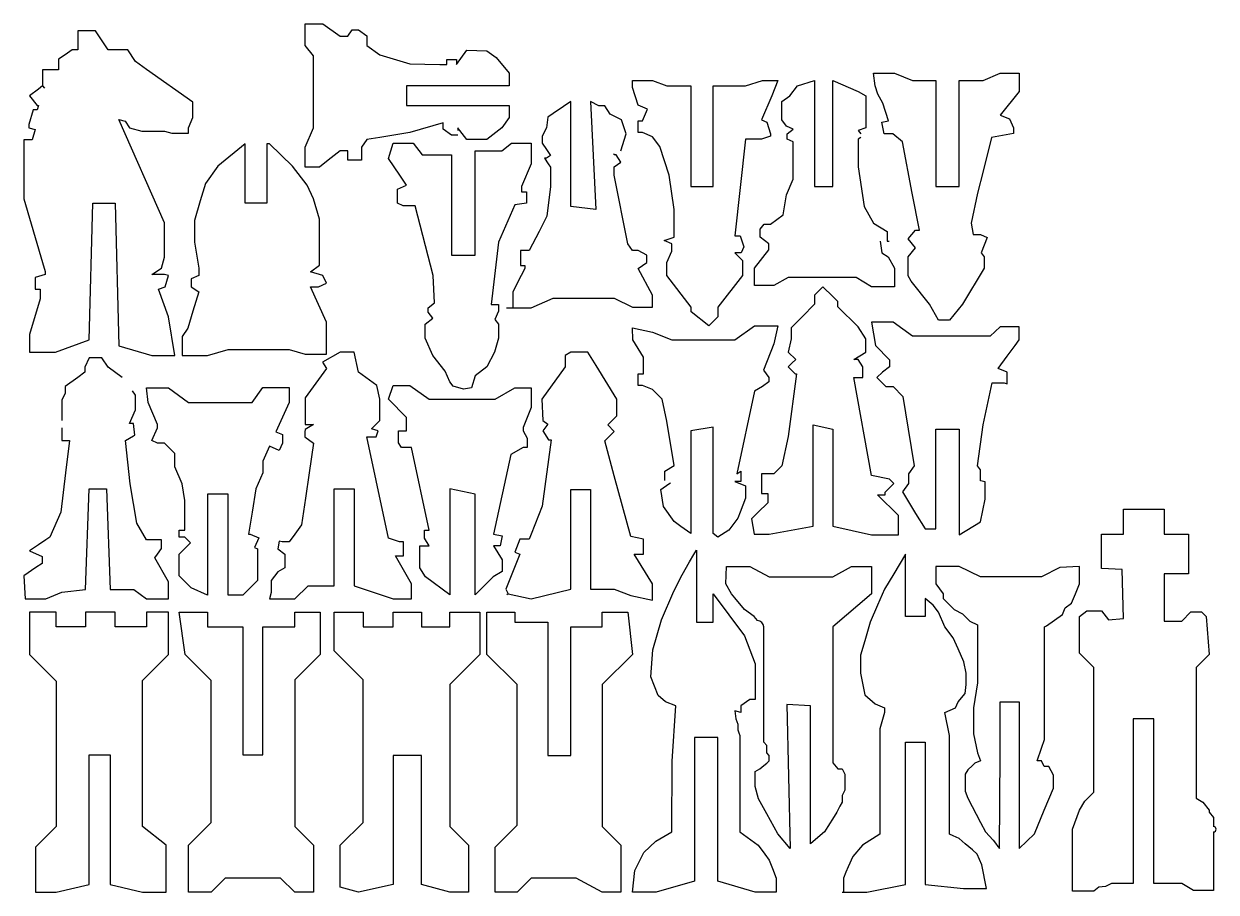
# Model space of a CAD drawing. Header units: millimetres. Extents: x 0 to 799, y -1 to 332.
# Drawn here: x -0.5 to 455.2, y 0 to 332 of the extents above; entities that cross this region are included whole.
import ezdxf

# ---------------------------------------------------------------- set-up
doc = ezdxf.new("R2010")
doc.units = ezdxf.units.MM

msp = doc.modelspace()

# ---------------------------------------------------------------- linework, layer by layer
at = {"color": 7, "linetype": 'Continuous'}
for p, q in [((26.94, 329.32), (20.13, 329.32)), ((20.13, 329.32), (20.13, 322.06)), ((31.83, 322.06), (26.94, 329.32)), ((107.02, 323.7), (107.02, 332.02)), ((107.02, 332.02), (113.86, 332.02)), ((113.86, 332.02), (120.43, 327.33)), ((123.37, 327.33), (125.04, 329.67)), ((125.04, 329.67), (127.45, 329.67)), ((127.45, 329.67), (130.63, 327.4)), ((110.19, 319.83), (107.02, 323.7)), ((120.43, 327.33), (123.37, 327.33)), ((130.63, 327.4), (130.63, 323.7)), ((130.63, 323.7), (135.6, 320.15)), ((15.28, 320.19), (12.75, 318.49)), ((18.05, 322.06), (15.28, 320.19)), ((20.13, 322.06), (18.05, 322.06)), ((39.28, 322.06), (31.83, 322.06)), ((42.28, 317.6), (39.28, 322.06)), ((110.19, 292.22), (110.19, 319.83)), ((135.6, 320.15), (147.12, 316.74)), ((164.93, 316.41), (168.86, 321.92)), ((168.86, 321.92), (176.53, 321.71)), ((176.53, 321.71), (180.08, 319.17)), ((180.08, 319.17), (185.01, 313.17)), ((11.62, 314.49), (6.68, 314.49)), ((6.68, 314.49), (6.68, 310.4)), ((12.75, 314.49), (11.62, 314.49)), ((12.75, 318.49), (12.75, 314.49)), ((46.45, 314.62), (42.28, 317.6)), ((64.12, 302.01), (46.45, 314.62)), ((147.12, 316.74), (158.53, 316.41)), ((158.53, 316.41), (161.14, 316.41)), ((161.14, 316.41), (161.14, 318.44)), ((161.14, 318.44), (164.93, 318.44)), ((164.93, 318.44), (164.93, 316.41)), ((6.68, 310.4), (6.68, 308.32)), ((185.01, 313.17), (185.01, 308.32)), ((232.09, 310.4), (239.81, 310.4)), ((232.09, 307.62), (232.09, 310.4)), ((239.81, 310.4), (245.3, 308.32)), ((275.4, 308.32), (281.78, 310.4)), ((281.78, 310.4), (287.72, 310.4)), ((287.72, 310.4), (285.46, 304.45)), ((295.19, 308.29), (301.73, 310.4)), ((301.73, 310.4), (301.73, 269.88)), ((308.65, 269.88), (308.65, 310.4)), ((308.65, 310.4), (318.44, 306.17)), ((324.26, 313.17), (332.3, 313.17)), ((324.9, 308.29), (324.26, 313.17)), ((332.3, 313.17), (339.22, 310.4)), ((339.22, 310.4), (348.03, 310.4)), ((348.03, 310.4), (348.03, 269.88)), ((356.94, 269.88), (356.94, 310.4)), ((356.94, 310.4), (366.14, 310.4)), ((366.14, 310.4), (372.6, 313.17)), ((372.6, 313.17), (379.96, 313.17)), ((379.96, 313.17), (379.96, 306.17)), ((5.09, 307.07), (1.73, 304.45)), ((6.68, 308.32), (5.09, 307.07)), ((6.68, 308.32), (7.4, 307.39)), ((185.01, 308.32), (145.79, 308.32)), ((145.79, 308.32), (145.79, 300.81)), ((234.29, 300.9), (232.09, 307.62)), ((245.3, 308.32), (254.41, 308.32)), ((254.41, 308.32), (254.41, 269.88)), ((262.95, 269.88), (262.95, 308.32)), ((262.95, 308.32), (275.4, 308.32)), ((292.27, 304.52), (295.19, 308.29)), ((318.44, 306.17), (321.3, 304.45)), ((325.89, 305.16), (324.9, 308.29)), ((379.96, 306.17), (372.6, 297.11)), ((1.73, 304.45), (4.58, 300.81)), ((4.58, 300.81), (5.09, 300.81)), ((5.09, 300.81), (4.58, 299.08)), ((64.12, 296.15), (64.12, 302.01)), ((145.79, 300.81), (185.01, 300.81)), ((185.01, 300.81), (185.01, 296.15)), ((208.62, 302.27), (205.79, 300.36)), ((208.62, 262.21), (208.62, 302.27)), ((219.32, 300.61), (216.09, 302.27)), ((216.09, 302.27), (218.19, 261.07)), ((237.88, 299.35), (234.29, 300.9)), ((285.46, 304.45), (281.51, 295.31)), ((289.17, 302.27), (292.27, 304.52)), ((289.17, 295.31), (289.17, 302.27)), ((321.3, 304.45), (321.3, 297.11)), ((327.85, 301.64), (325.89, 305.16)), ((329.97, 294.95), (327.85, 301.64)), ((3.15, 299.08), (1.51, 293.53)), ((4.58, 299.08), (3.15, 299.08)), ((199.77, 296.31), (199.29, 292.22)), ((201.85, 297.71), (199.77, 296.31)), ((205.79, 300.36), (201.85, 297.71)), ((221.56, 300.61), (219.32, 300.61)), ((223.67, 297.48), (221.56, 300.61)), ((227.91, 295.31), (223.67, 297.48)), ((235.95, 294.88), (237.88, 299.35)), ((321.3, 297.11), (321.3, 292.23)), ((372.6, 297.11), (376.28, 295.64)), ((1.51, 293.53), (1.51, 292.29)), ((1.51, 292.29), (3.87, 291.59)), ((53.35, 255.96), (35.8, 295.5)), ((35.8, 295.5), (38.3, 294.78)), ((38.3, 294.78), (39.98, 292.29)), ((39.98, 292.29), (44.58, 290.96)), ((62.43, 292.29), (64.12, 296.15)), ((62.43, 290.17), (62.43, 292.29)), ((107.02, 284.92), (110.19, 292.22)), ((159.84, 294.18), (147.12, 290.46)), ((159.84, 291.79), (159.84, 294.18)), ((163.03, 289.51), (159.84, 291.79)), ((166.17, 291.23), (165.4, 292.22)), ((165.4, 292.22), (165.4, 291.23)), ((182.2, 292.22), (176.53, 287.79)), ((185.01, 296.15), (182.2, 292.22)), ((199.29, 292.22), (197.66, 289.03)), ((229.75, 290), (227.91, 295.31)), ((234.29, 290.43), (234.29, 294.88)), ((234.29, 294.88), (235.95, 294.88)), ((281.51, 295.31), (283.48, 294.46)), ((283.48, 294.46), (284.94, 290)), ((290.97, 292.83), (289.17, 295.31)), ((293.57, 291.71), (290.97, 292.83)), ((291.22, 290), (293.57, 291.71)), ((321.3, 292.23), (318.44, 291.29)), ((327.41, 294.46), (329.97, 294.95)), ((328.28, 289.92), (327.41, 294.46)), ((376.28, 295.64), (377.74, 292.23)), ((377.74, 292.23), (377.74, 290.14)), ((2.69, 287.62), (-0.45, 287.62)), ((-0.45, 287.62), (-0.45, 265.08)), ((3.87, 291.59), (2.69, 287.62)), ((44.58, 290.96), (53.35, 290.96)), ((53.35, 290.96), (56.06, 290.17)), ((56.06, 290.17), (62.43, 290.17)), ((130.63, 287.75), (128.6, 284.92)), ((135.6, 288.57), (130.63, 287.75)), ((147.12, 290.46), (135.6, 288.57)), ((165.4, 289.51), (163.03, 289.51)), ((168.86, 287.79), (166.17, 291.23)), ((176.53, 287.79), (168.86, 287.79)), ((197.66, 289.03), (197.66, 286.33)), ((227.74, 283.41), (229.75, 290)), ((235.95, 290.43), (234.29, 290.43)), ((239.81, 288.77), (235.95, 290.43)), ((242.56, 285.15), (239.81, 288.77)), ((275.4, 287.97), (271.2, 250.94)), ((281.51, 287.97), (275.4, 287.97)), ((284.94, 289.1), (281.51, 287.97)), ((284.94, 290), (284.94, 289.1)), ((291.22, 287.97), (291.22, 290)), ((293.57, 286.96), (291.22, 287.97)), ((318.44, 291.29), (319.44, 289.92)), ((319.44, 288.54), (318.44, 287.97)), ((318.44, 287.97), (318.44, 277.38)), ((331.67, 289.92), (328.28, 289.92)), ((335.31, 286.96), (331.67, 289.92)), ((369.37, 288.54), (366.14, 275.62)), ((377.74, 290.14), (369.37, 288.54)), ((84.08, 286.16), (73.69, 277.63)), ((84.08, 263.49), (84.08, 286.16)), ((93.44, 286.16), (92.36, 286.16)), ((92.36, 286.16), (92.36, 263.49)), ((102.16, 277.63), (93.44, 286.16)), ((107.02, 277.19), (107.02, 284.92)), ((120.43, 283.41), (115.9, 279.87)), ((123.37, 283.41), (120.43, 283.41)), ((123.37, 279.87), (123.37, 283.41)), ((128.6, 284.92), (128.6, 281.89)), ((138.91, 280.55), (140.67, 286.33)), ((140.67, 286.33), (148.32, 286.33)), ((148.32, 286.33), (151.8, 281.89)), ((172.03, 243.57), (172.03, 283.41)), ((172.03, 283.41), (182.2, 283.41)), ((182.2, 283.41), (185.94, 286.33)), ((185.94, 286.33), (193.46, 286.33)), ((193.46, 286.33), (193.46, 278.53)), ((197.66, 286.33), (199.29, 283.91)), ((199.29, 283.91), (200.81, 281.65)), ((246.14, 274.21), (242.56, 285.15)), ((293.57, 272.63), (293.57, 286.96)), ((339.09, 267.27), (335.31, 286.96)), ((115.9, 279.87), (112.48, 277.19)), ((126.25, 279.87), (123.37, 279.87)), ((128.6, 279.87), (126.25, 279.87)), ((128.6, 281.89), (128.6, 279.87)), ((143.18, 274.21), (138.91, 280.55)), ((151.8, 281.89), (163.03, 281.89)), ((163.03, 281.89), (163.03, 243.57)), ((193.46, 278.53), (189.7, 269.88)), ((199.29, 280.62), (198.47, 280.62)), ((198.47, 280.62), (199.88, 278.53)), ((200.81, 281.65), (199.29, 280.62)), ((199.88, 278.53), (200.81, 277.15)), ((225.17, 281.89), (225.03, 282.31)), ((225.87, 281.89), (225.17, 281.89)), ((225.17, 277.38), (227.74, 279.11)), ((227.74, 279.11), (225.87, 281.89)), ((73.69, 277.63), (68.92, 270.95)), ((107.84, 270.36), (102.16, 277.63)), ((112.48, 277.19), (107.02, 277.19)), ((145.79, 270.34), (143.18, 274.21)), ((200.81, 277.15), (200.81, 269.88)), ((225.17, 274.21), (225.17, 277.38)), ((230.32, 247.94), (225.17, 274.21)), ((248.04, 261.07), (246.14, 274.21)), ((318.44, 277.38), (320.64, 262.21)), ((366.14, 275.62), (364.05, 267.27)), ((68.92, 270.95), (66.96, 264.32)), ((110.19, 265.08), (107.84, 270.36)), ((142.32, 268.8), (145.79, 270.34)), ((189.7, 269.88), (189.7, 267.72)), ((200.81, 269.88), (199.46, 258.46)), ((254.41, 269.88), (262.95, 269.88)), ((290.97, 266.63), (293.57, 272.63)), ((301.73, 269.88), (308.65, 269.88)), ((348.03, 269.88), (356.94, 269.88)), ((-0.45, 265.08), (6.68, 240.74)), ((66.96, 264.32), (64.73, 256.8)), ((112.48, 257.27), (110.19, 265.08)), ((142.32, 263.49), (142.32, 268.8)), ((189.7, 267.72), (191.58, 267.72)), ((191.58, 267.72), (191.58, 263.49)), ((289.77, 258.99), (290.97, 266.63)), ((341.8, 253.13), (339.09, 267.27)), ((364.05, 267.27), (361.54, 255.77)), ((24.48, 211.15), (25.96, 263.49)), ((25.96, 263.49), (34.4, 263.49)), ((34.4, 263.49), (35.8, 208.84)), ((92.36, 263.49), (84.08, 263.49)), ((144.5, 262.37), (142.32, 263.49)), ((149.08, 262.37), (144.5, 262.37)), ((156, 235.73), (149.08, 262.37)), ((187.15, 262.76), (180.96, 248.51)), ((191.58, 263.49), (187.15, 262.76)), ((218.19, 261.07), (208.62, 262.21)), ((248.04, 250.47), (248.04, 261.07)), ((320.64, 262.21), (324.26, 255.77)), ((53.35, 242.85), (53.35, 255.96)), ((64.73, 256.8), (64.73, 248.51)), ((112.48, 239.76), (112.48, 257.27)), ((199.46, 258.46), (196.48, 252.65)), ((280.95, 253.45), (282.52, 255.48)), ((282.52, 255.48), (284.94, 255.48)), ((284.94, 255.48), (289.77, 258.99)), ((324.26, 255.77), (329.43, 252.65)), ((361.54, 255.77), (362.37, 251.42)), ((196.48, 252.65), (192.72, 245.31)), ((271.2, 250.94), (273.3, 250.94)), ((273.3, 250.94), (274.66, 246.8)), ((280.95, 250.47), (280.95, 253.45)), ((329.43, 252.65), (329.43, 248.87)), ((337.55, 249.76), (340.29, 253.13)), ((340.29, 253.13), (341.8, 253.13)), ((362.37, 251.42), (365.09, 251.42)), ((365.09, 251.42), (367.75, 250.36)), ((64.73, 248.51), (66.36, 238.63)), ((180.96, 248.51), (178.14, 224.73)), ((232.09, 245.31), (230.32, 247.94)), ((244.23, 249.22), (248.04, 250.47)), ((247.2, 247.94), (244.23, 249.22)), ((247.2, 245.12), (247.2, 247.94)), ((274.66, 246.8), (273.63, 244.43)), ((284.21, 247.94), (280.95, 250.47)), ((284.21, 245.56), (284.21, 247.94)), ((326.85, 248.87), (327.39, 244.43)), ((329.43, 248.87), (330.3, 248.98)), ((340.29, 246.31), (337.55, 249.76)), ((337.55, 242.93), (340.29, 246.31)), ((367.75, 250.36), (365.38, 244.43)), ((52.13, 238.63), (53.35, 242.85)), ((163.03, 243.57), (172.03, 243.57)), ((192.72, 245.31), (189.37, 245.31)), ((189.37, 245.31), (189.37, 242.15)), ((189.37, 242.15), (189.37, 239.59)), ((234.29, 245.31), (232.09, 245.31)), ((237.69, 243.57), (234.29, 245.31)), ((237.69, 240.74), (237.69, 243.57)), ((245.3, 240.74), (247.2, 245.12)), ((273.63, 244.43), (271.2, 244.43)), ((271.2, 244.43), (274.14, 241.49)), ((278.83, 238.61), (284.21, 245.56)), ((327.39, 244.43), (329.87, 242.93)), ((329.87, 242.93), (332.3, 238.61)), ((337.55, 235.66), (337.55, 242.93)), ((365.38, 244.43), (366.57, 242.93)), ((366.57, 242.93), (366.57, 238.61)), ((6.68, 240.74), (7.68, 237.32)), ((7.68, 237.32), (7.68, 236.16)), ((48.47, 236.16), (52.13, 238.63)), ((66.36, 238.63), (66.36, 235.73)), ((109.12, 237.14), (112.48, 239.76)), ((113.86, 235.73), (109.12, 237.14)), ((189.37, 239.59), (191.05, 239.59)), ((191.05, 238.45), (189.66, 235.73)), ((191.05, 239.59), (191.05, 238.45)), ((234.29, 238.45), (237.69, 240.74)), ((239.81, 228.28), (234.29, 238.45)), ((245.3, 235.73), (245.3, 240.74)), ((274.14, 241.49), (274.14, 235.73)), ((278.83, 231.98), (278.83, 238.61)), ((332.3, 238.61), (332.3, 231.51)), ((366.57, 238.61), (358.31, 224.88)), ((7.68, 236.16), (3.87, 235.05)), ((3.87, 235.05), (3.87, 230.58)), ((53.35, 236.16), (48.47, 236.16)), ((54.84, 235.73), (53.35, 236.16)), ((53.61, 231.51), (54.84, 235.73)), ((66.36, 235.73), (63.55, 234.49)), ((63.55, 234.49), (63.55, 231.51)), ((112.13, 231.51), (115.15, 232.85)), ((115.15, 232.85), (113.86, 235.73)), ((156.53, 225.37), (156, 235.73)), ((189.66, 235.73), (186.47, 229.51)), ((254.51, 223.63), (245.3, 235.73)), ((274.14, 235.73), (264.76, 223.63)), ((291.68, 235.06), (286.21, 231.98)), ((317.66, 235.06), (291.68, 235.06)), ((323.55, 231.51), (317.66, 235.06)), ((338.69, 233.61), (337.55, 235.66)), ((345.62, 224.88), (338.69, 233.61)), ((3.87, 230.58), (5.77, 230.58)), ((5.77, 230.58), (5.77, 226.86)), ((51.04, 230.58), (53.61, 231.51)), ((54.84, 220.04), (51.04, 230.58)), ((63.55, 231.51), (66.36, 229.51)), ((66.36, 229.51), (64.18, 222.16)), ((115.15, 217.95), (109.12, 231.51)), ((109.12, 231.51), (112.13, 231.51)), ((186.47, 229.51), (186.47, 224.73)), ((239.81, 223.63), (239.81, 228.28)), ((286.21, 231.98), (278.83, 231.98)), ((304.9, 231.51), (301.73, 228.28)), ((301.73, 228.28), (301.73, 226.86)), ((308.65, 227.82), (304.9, 231.51)), ((332.3, 231.51), (323.55, 231.51)), ((5.77, 226.86), (1.73, 213.21)), ((154.06, 223.44), (156.53, 225.37)), ((154.06, 221.72), (154.06, 223.44)), ((178.14, 224.73), (180.96, 224.73)), ((180.96, 224.73), (180.96, 222.16)), ((184.06, 223.44), (193.46, 223.44)), ((186.47, 224.73), (186.47, 223.44)), ((193.46, 223.44), (201.85, 227.17)), ((201.85, 227.17), (225.17, 227.17)), ((225.17, 227.17), (232.09, 223.63)), ((232.09, 223.63), (239.81, 223.63)), ((254.51, 221.85), (254.51, 223.63)), ((264.76, 223.63), (264.76, 220.04)), ((301.73, 224.88), (296.99, 220.04)), ((301.73, 226.86), (301.73, 224.88)), ((310.63, 225.89), (308.65, 227.82)), ((310.63, 223.87), (310.63, 225.89)), ((318.44, 216.22), (310.63, 223.87)), ((349.07, 218.67), (345.62, 224.88)), ((358.31, 224.88), (353.27, 218.67)), ((57.28, 205.16), (54.84, 220.04)), ((64.18, 222.16), (62.26, 215.68)), ((152.91, 217.12), (155.86, 219.42)), ((155.86, 219.42), (154.06, 221.72)), ((180.96, 222.16), (179.55, 218.92)), ((179.55, 218.92), (180.96, 217.12)), ((261.3, 216.59), (254.51, 221.85)), ((264.76, 220.04), (261.3, 216.59)), ((296.99, 220.04), (292.77, 215.74)), ((62.26, 215.68), (59.99, 212.49)), ((115.15, 205.66), (115.15, 217.95)), ((152.91, 211.8), (152.91, 217.12)), ((180.96, 217.12), (180.96, 211.8)), ((232.09, 215.74), (239.81, 214.06)), ((232.34, 211.15), (232.09, 215.74)), ((271.2, 211.15), (278.83, 216.59)), ((278.83, 216.59), (287.72, 216.59)), ((287.72, 216.59), (286.21, 209.65)), ((292.77, 215.74), (292.77, 211.53)), ((321.3, 211.53), (318.44, 216.22)), ((331.81, 217.95), (323.55, 217.95)), ((323.55, 217.95), (325, 209.01)), ((339.22, 212.57), (331.81, 217.95)), ((353.27, 218.67), (349.07, 218.67)), ((372.6, 216.22), (368.87, 212.57)), ((379.96, 216.22), (372.6, 216.22)), ((379.96, 211.25), (379.96, 216.22)), ((1.73, 213.21), (1.73, 206.52)), ((11.62, 206.52), (24.48, 211.15)), ((59.99, 212.49), (59.99, 205.16)), ((155.86, 205.16), (152.91, 211.8)), ((180.96, 211.8), (179.39, 206.5)), ((236.35, 204.62), (232.34, 211.15)), ((239.81, 214.06), (247.2, 211.15)), ((247.2, 211.15), (271.2, 211.15)), ((286.21, 209.65), (282.24, 199.58)), ((292.77, 211.53), (291.68, 206.5)), ((321.3, 206.5), (321.3, 211.53)), ((368.87, 212.57), (339.22, 212.57)), ((378.33, 209.01), (379.96, 211.25)), ((1.73, 206.52), (11.62, 206.52)), ((35.8, 208.84), (48.47, 205.16)), ((48.47, 205.16), (57.28, 205.16)), ((59.99, 205.16), (69.75, 205.16)), ((69.75, 205.16), (77.63, 207.47)), ((77.63, 207.47), (100.92, 207.47)), ((100.92, 207.47), (107.02, 205.66)), ((107.02, 205.66), (115.15, 205.66)), ((120.43, 206.52), (113.74, 202.7)), ((121.95, 206.52), (120.43, 206.52)), ((125.81, 206.52), (121.95, 206.52)), ((127.45, 198.87), (125.81, 206.52)), ((160.56, 199.16), (155.86, 205.16)), ((179.39, 206.5), (176.53, 200.92)), ((208.62, 206.5), (206.46, 205.16)), ((206.46, 205.16), (206.46, 201.61)), ((215.11, 206.5), (208.62, 206.5)), ((218.24, 201.4), (215.11, 206.5)), ((291.68, 206.5), (294.52, 203.71)), ((316.73, 203.71), (321.3, 206.5)), ((325, 209.01), (330.34, 203.57)), ((375.37, 204.93), (378.33, 209.01)), ((24.48, 204.29), (22.91, 200.78)), ((22.91, 200.78), (22.91, 198.79)), ((27.79, 204.29), (24.48, 204.29)), ((29.32, 204.29), (27.79, 204.29)), ((31.83, 200.78), (29.32, 204.29)), ((37.09, 196.8), (31.83, 200.78)), ((113.74, 202.7), (115.15, 200.24)), ((176.53, 200.92), (172.03, 197.4)), ((206.46, 200.92), (197.44, 188.49)), ((206.46, 201.61), (206.46, 200.92)), ((226.19, 188.49), (218.24, 201.4)), ((236.35, 198.19), (236.35, 204.62)), ((293.1, 202.31), (291.68, 200.92)), ((291.68, 200.92), (294.29, 198.25)), ((294.52, 203.71), (293.1, 202.31)), ((318.44, 203.71), (316.73, 203.71)), ((320.14, 200.92), (318.44, 203.71)), ((320.14, 196.83), (320.14, 200.92)), ((330.34, 200.92), (327.67, 198.87)), ((330.34, 203.57), (330.34, 200.92)), ((371.96, 200.22), (375.37, 204.93)), ((20.13, 196.8), (15.28, 193.31)), ((22.91, 198.79), (20.13, 196.8)), ((115.15, 200.24), (107.02, 189.04)), ((134.47, 193.78), (127.45, 198.87)), ((162.36, 195.09), (160.56, 199.16)), ((172.03, 197.4), (170.67, 192.8)), ((234.29, 196.8), (234.29, 198.19)), ((234.29, 198.19), (236.35, 198.19)), ((234.29, 193.78), (234.29, 196.8)), ((282.24, 199.58), (284.23, 196.8)), ((284.23, 196.8), (284.23, 195.09)), ((294.88, 198.25), (291.68, 174.22)), ((294.29, 198.25), (294.88, 198.25)), ((323.55, 159.36), (316.73, 196.83)), ((316.73, 196.83), (320.14, 196.83)), ((327.67, 198.87), (325.58, 196.83)), ((325.58, 196.83), (329, 193.35)), ((375.37, 198.87), (371.96, 200.22)), ((375.37, 194.37), (375.37, 198.87)), ((15.28, 193.31), (15.28, 190.86)), ((42.24, 190.04), (41.07, 191.68)), ((46.45, 192.8), (54.84, 192.8)), ((47.07, 187.29), (46.45, 192.8)), ((54.84, 192.8), (62.43, 187.29)), ((86.75, 187.29), (90.89, 193)), ((90.89, 193), (100.92, 193)), ((100.92, 193), (100.92, 187.29)), ((135.6, 188.49), (134.47, 193.78)), ((138.91, 188.49), (140.67, 193.78)), ((140.67, 193.78), (147.12, 193.78)), ((147.12, 193.78), (154.41, 188.49)), ((163.67, 193.43), (162.36, 195.09)), ((167.53, 192.28), (163.67, 193.43)), ((170.67, 192.8), (167.53, 192.28)), ((179.63, 188.49), (187.15, 192.8)), ((187.15, 192.8), (193.46, 192.8)), ((193.46, 192.8), (193.46, 185.28)), ((235.95, 193.78), (234.29, 193.78)), ((239.81, 192.26), (235.95, 193.78)), ((243.5, 188.49), (239.81, 192.26)), ((278.83, 191.55), (271.97, 160.01)), ((281.78, 193.35), (278.83, 191.55)), ((284.23, 195.09), (281.78, 193.35)), ((329, 193.35), (331.81, 193.35)), ((331.81, 193.35), (335.51, 189.57)), ((366.14, 178.63), (369.66, 194.81)), ((369.66, 194.81), (374.25, 194.81)), ((374.25, 194.81), (375.37, 194.37)), ((15.28, 190.86), (14.02, 188.06)), ((14.02, 188.06), (14.02, 183.04)), ((42.24, 184.42), (42.24, 190.04)), ((50.65, 178.79), (47.07, 187.29)), ((62.43, 187.29), (86.75, 187.29)), ((100.92, 187.29), (95.9, 176.06)), ((107.02, 189.04), (107.02, 184.42)), ((135.6, 180.35), (135.6, 188.49)), ((145.79, 181.48), (138.91, 188.49)), ((154.41, 188.49), (179.63, 188.49)), ((197.44, 188.49), (197.88, 180.35)), ((226.19, 182.07), (226.19, 188.49)), ((245.3, 180.06), (243.5, 188.49)), ((335.51, 189.57), (337.55, 177)), ((14.02, 183.04), (14.02, 180.35)), ((39.89, 179.16), (42.24, 184.42)), ((107.02, 184.42), (107.02, 178.79)), ((193.46, 185.28), (190.31, 177.68)), ((41.45, 179.16), (39.89, 179.16)), ((41.94, 174.8), (41.45, 179.16)), ((50.65, 177.52), (50.65, 178.79)), ((107.02, 178.79), (110.22, 178.79)), ((110.22, 178.79), (107.02, 176.96)), ((132.4, 177.22), (135.6, 180.35)), ((145.79, 176.38), (145.79, 181.48)), ((197.88, 180.35), (199.77, 178.98)), ((199.77, 178.98), (197.88, 176.38)), ((222.68, 178.63), (226.19, 182.07)), ((225.17, 176.1), (222.68, 178.63)), ((248.04, 163.16), (245.3, 180.06)), ((262.95, 177.82), (254.41, 176.43)), ((262.95, 137.11), (262.95, 177.82)), ((301.14, 139.91), (301.14, 178.63)), ((301.14, 178.63), (308.65, 177)), ((364.05, 162.96), (366.14, 178.63)), ((14.02, 177.52), (14.02, 174.45)), ((14.02, 174.45), (14.02, 172.65)), ((38.34, 172.65), (41.45, 174.45)), ((41.45, 174.45), (41.94, 174.8)), ((48.47, 172.65), (50.65, 177.52)), ((95.9, 176.06), (98.41, 174.94)), ((98.41, 174.94), (98.41, 171.67)), ((107.02, 176.96), (106.89, 176.06)), ((106.89, 176.06), (106.89, 174.09)), ((106.89, 174.09), (110.22, 171.67)), ((134.18, 157.46), (130.63, 174.09)), ((130.63, 174.09), (134.18, 174.09)), ((134.94, 176.38), (132.4, 177.22)), ((134.18, 174.09), (134.94, 176.38)), ((142.77, 171.8), (142.77, 176.38)), ((142.77, 176.38), (145.79, 176.38)), ((190.31, 177.68), (190.31, 176.38)), ((190.31, 176.38), (191.89, 173.62)), ((191.89, 173.62), (191.89, 169.98)), ((197.88, 176.38), (200.01, 172.92)), ((221.56, 172.55), (225.17, 176.1)), ((254.41, 176.43), (254.41, 137.11)), ((291.68, 174.22), (289.23, 162.96)), ((308.65, 177), (308.65, 139.91)), ((337.55, 177), (339.83, 162.96)), ((348.03, 138.89), (348.03, 177)), ((348.03, 177), (356.94, 177)), ((356.94, 177), (356.94, 136.67)), ((14.02, 172.65), (16.95, 172.65)), ((16.95, 172.65), (15.48, 160.32)), ((40.18, 156.15), (38.34, 172.65)), ((50.65, 171.67), (48.47, 172.65)), ((53.28, 171.67), (50.65, 171.67)), ((57.28, 167.68), (53.28, 171.67)), ((93.44, 170.53), (90.89, 164.82)), ((97.16, 168.87), (93.44, 170.53)), ((98.41, 171.67), (97.16, 168.87)), ((110.22, 171.67), (108.55, 160.32)), ((143.89, 169.98), (142.77, 171.8)), ((147.68, 169.98), (143.89, 169.98)), ((154.41, 138.47), (147.68, 169.98)), ((190.31, 169.98), (185.64, 167.31)), ((191.89, 169.98), (190.31, 169.98)), ((201.04, 172.92), (197.67, 147.6)), ((200.01, 172.92), (201.04, 172.92)), ((225.17, 159.23), (221.56, 172.55)), ((57.28, 162.57), (57.28, 167.68)), ((90.89, 164.82), (90.89, 160.32)), ((185.64, 167.31), (179.03, 136.93)), ((15.48, 160.32), (13.71, 145.34)), ((59.99, 156.15), (57.28, 162.57)), ((90.89, 160.32), (88.17, 154.23)), ((108.55, 160.32), (107.14, 150.68)), ((244.51, 160.99), (248.04, 163.16)), ((244.51, 157.46), (244.51, 160.99)), ((271.97, 160.01), (273.58, 160.99)), ((273.58, 160.99), (273.58, 158.55)), ((286.21, 160.01), (281.51, 160.01)), ((281.51, 160.01), (281.51, 157.08)), ((289.23, 162.96), (286.21, 160.01)), ((339.83, 162.96), (337.68, 160.01)), ((337.68, 160.01), (337.68, 156.28)), ((365.1, 161.48), (364.05, 162.96)), ((365.1, 160.01), (365.1, 161.48)), ((365.1, 157.24), (365.1, 160.01)), ((42.72, 141.13), (40.18, 156.15)), ((61.06, 149.79), (59.99, 156.15)), ((138.91, 135.32), (134.18, 157.46)), ((231.48, 135.97), (225.17, 159.23)), ((242.96, 153.94), (246.06, 156.15)), ((246.06, 156.15), (246.67, 156.52)), ((273.58, 157.08), (271.2, 157.08)), ((271.2, 157.08), (275.4, 155.43)), ((273.58, 158.55), (273.58, 157.08)), ((275.4, 155.43), (275.4, 152.44)), ((281.51, 157.08), (281.51, 152.44)), ((330.34, 157.89), (323.55, 159.36)), ((328.69, 152.93), (331.98, 156.28)), ((331.98, 156.28), (330.34, 157.89)), ((337.68, 156.28), (335.31, 153.01)), ((366.98, 156.84), (365.1, 157.24)), ((366.98, 150.27), (366.98, 156.84)), ((23.13, 115.7), (24.48, 154.23)), ((24.48, 154.23), (31.1, 154.23)), ((31.1, 154.23), (32.57, 115.7)), ((77.63, 152.12), (69.75, 152.12)), ((69.75, 152.12), (69.75, 113.59)), ((77.63, 113.59), (77.63, 152.12)), ((88.17, 154.23), (86.75, 145.34)), ((107.14, 150.68), (105.63, 140.42)), ((118.09, 117.11), (118.09, 154.23)), ((118.09, 154.23), (125.81, 154.23)), ((125.81, 154.23), (125.81, 117.11)), ((172.03, 152.12), (162.36, 154.23)), ((162.36, 154.23), (162.36, 113.72)), ((172.03, 113.72), (172.03, 152.12)), ((208.62, 115.89), (208.62, 153.94)), ((208.62, 153.94), (216.09, 153.94)), ((216.09, 153.94), (216.09, 115.89)), ((244.01, 147.43), (242.96, 153.94)), ((275.4, 150.67), (273.3, 145.34)), ((275.4, 152.44), (275.4, 150.67)), ((281.51, 152.44), (283.86, 152.44)), ((283.86, 152.44), (283.86, 148.89)), ((333.84, 144.07), (325.79, 151.96)), ((325.79, 151.96), (328.69, 151.96)), ((328.69, 151.96), (328.69, 152.93)), ((335.31, 153.01), (340.31, 144.83)), ((61.06, 138.47), (61.06, 149.79)), ((197.67, 147.6), (193.46, 136.93)), ((248.11, 141.68), (244.01, 147.43)), ((283.86, 148.89), (280.01, 145.12)), ((365.1, 141.66), (366.98, 150.27)), ((419.85, 136.87), (419.85, 146.42)), ((419.85, 146.42), (435.28, 146.42)), ((435.28, 146.42), (435.28, 136.87)), ((13.71, 145.34), (9.53, 135.75)), ((86.75, 145.34), (85.4, 136.91)), ((250.65, 139.84), (248.11, 141.68)), ((272.39, 143.03), (269.02, 138.39)), ((273.3, 145.34), (272.39, 143.03)), ((280.01, 145.12), (277.65, 142.8)), ((277.65, 142.8), (278.61, 136.87)), ((333.84, 136.67), (333.84, 144.07)), ((340.31, 144.83), (343.94, 138.89)), ((356.94, 136.67), (365.1, 141.66)), ((46.45, 134.67), (42.72, 141.13)), ((58.91, 135.75), (58.91, 138.47)), ((58.91, 138.47), (61.06, 138.47)), ((85.4, 136.91), (86.08, 136.91)), ((86.08, 136.91), (89.37, 135.44)), ((103.08, 136.91), (100.92, 133.92)), ((105.63, 140.42), (103.08, 136.91)), ((152.63, 135.38), (152.63, 138.47)), ((152.63, 138.47), (154.41, 138.47)), ((179.03, 136.93), (182.33, 136.21)), ((193.46, 136.93), (192.67, 134.92)), ((254.41, 137.11), (250.65, 139.84)), ((264.76, 135.79), (262.95, 137.11)), ((269.02, 138.39), (264.76, 135.79)), ((278.61, 136.87), (284.41, 136.87)), ((284.41, 136.87), (301.14, 139.91)), ((308.65, 139.91), (323.55, 136.67)), ((343.94, 138.89), (348.03, 138.89)), ((411.4, 136.87), (419.85, 136.87)), ((411.4, 123.75), (411.4, 136.87)), ((435.28, 136.87), (444.65, 136.87)), ((444.65, 136.87), (444.65, 121.75)), ((5.09, 132.75), (1.73, 130.49)), ((7.94, 134.67), (5.09, 132.75)), ((9.53, 135.75), (7.94, 134.67)), ((49.56, 134.67), (46.45, 134.67)), ((52.2, 134.67), (49.56, 134.67)), ((52.2, 131.35), (52.2, 134.67)), ((61.06, 135.75), (58.91, 135.75)), ((58.91, 129.3), (63.21, 133.6)), ((63.21, 133.6), (61.06, 135.75)), ((89.37, 135.44), (87.72, 131.75)), ((97.13, 134.15), (96.55, 131.25)), ((98.26, 133.92), (97.13, 134.15)), ((100.92, 133.92), (98.26, 133.92)), ((143.11, 133.92), (138.91, 135.32)), ((144.63, 133.92), (143.11, 133.92)), ((144.63, 128.58), (144.63, 133.92)), ((150.84, 124.02), (150.84, 132.47)), ((150.84, 132.47), (154.41, 132.47)), ((154.41, 132.47), (152.63, 135.38)), ((181.52, 132.47), (179.03, 132.47)), ((179.03, 132.47), (182.33, 127.1)), ((182.33, 136.21), (181.52, 132.47)), ((189.08, 134.92), (187.15, 130.03)), ((192.67, 134.92), (189.08, 134.92)), ((236.31, 134.92), (231.48, 135.97)), ((236.31, 133.27), (236.31, 134.92)), ((236.31, 130.72), (236.31, 133.27)), ((323.55, 136.67), (333.84, 136.67)), ((1.73, 130.49), (6.51, 128.41)), ((6.51, 128.41), (6.51, 125.68)), ((49.56, 127.86), (50.65, 129.3)), ((54.84, 118.72), (49.56, 127.86)), ((50.65, 129.3), (52.2, 131.35)), ((58.91, 121), (58.91, 129.3)), ((87.72, 131.75), (88.84, 131.25)), ((88.84, 131.25), (88.84, 124.47)), ((96.55, 131.25), (99.25, 129.3)), ((99.25, 129.3), (99.25, 128.58)), ((99.25, 128.58), (99.25, 124.02)), ((147.68, 117.92), (141.58, 128.58)), ((141.58, 128.58), (144.63, 128.58)), ((189.08, 129.27), (183.8, 115.89)), ((187.15, 130.03), (189.08, 129.27)), ((239.81, 117.92), (232.81, 129.3)), ((232.81, 129.3), (236.31, 129.3)), ((236.31, 129.3), (236.31, 130.72)), ((256.65, 130.72), (256.65, 107.02)), ((336.46, 129.3), (331.98, 121.75)), ((336.46, 105.37), (336.46, 129.3)), ((4.12, 124.08), (-0.45, 121)), ((6.51, 125.68), (4.12, 124.08)), ((88.84, 124.47), (88.84, 119.13)), ((99.25, 124.02), (96.55, 122.48)), ((153, 120.51), (150.84, 124.02)), ((182.33, 127.1), (182.33, 122.58)), ((267.83, 117.92), (268.11, 124.47)), ((268.11, 124.47), (276.96, 124.47)), ((276.96, 124.47), (284.41, 120.51)), ((308.65, 120.51), (315.82, 124.47)), ((315.82, 124.47), (323.55, 124.47)), ((323.55, 124.47), (323.55, 114.03)), ((356.94, 124.47), (348.03, 124.47)), ((348.03, 124.47), (348.03, 117.92)), ((365.1, 120.52), (356.94, 124.47)), ((395.43, 124.11), (388.47, 120.52)), ((403.03, 124.47), (395.43, 124.11)), ((403.03, 120.51), (403.03, 124.47)), ((419.31, 123.35), (411.4, 123.75)), ((419.85, 104.66), (419.31, 123.35)), ((-0.45, 121), (0, 112.12)), ((54.84, 112.19), (54.84, 118.72)), ((61.19, 118.72), (58.91, 121)), ((63.55, 116.36), (61.19, 118.72)), ((88.84, 119.13), (83.3, 113.59)), ((96.55, 122.48), (94.12, 119.13)), ((94.12, 119.13), (94.12, 114.62)), ((162.36, 113.72), (153, 120.51)), ((178.96, 120.51), (172.03, 113.72)), ((182.33, 122.58), (178.96, 120.51)), ((284.41, 120.51), (308.65, 120.51)), ((331.98, 121.75), (328.51, 115.89)), ((388.47, 120.52), (365.1, 120.52)), ((403.03, 117.92), (403.03, 120.51)), ((444.65, 121.75), (435.28, 121.75)), ((435.28, 121.75), (435.28, 103.67)), ((7.94, 112.12), (14.02, 114.68)), ((14.02, 114.68), (23.13, 115.7)), ((32.57, 115.7), (41.61, 115.7)), ((41.61, 115.7), (46.45, 112.19)), ((69.75, 113.59), (63.55, 116.36)), ((94.12, 114.62), (93.44, 112.12)), ((103.08, 112.12), (108.18, 117.11)), ((108.18, 117.11), (118.09, 117.11)), ((125.81, 117.11), (140.67, 112.18)), ((147.68, 112.18), (147.68, 117.92)), ((183.8, 115.89), (184.7, 114.02)), ((184.7, 114.02), (184.16, 113.72)), ((184.7, 114.02), (193.46, 112.12)), ((193.46, 112.12), (208.62, 115.89)), ((216.09, 115.89), (225.17, 115.89)), ((225.17, 115.89), (231.48, 113.41)), ((239.81, 111.6), (239.81, 117.92)), ((262.95, 103.24), (262.95, 114.02)), ((262.95, 114.02), (274.91, 97.96)), ((269.99, 114.02), (267.83, 117.92)), ((271.2, 112.48), (269.99, 114.02)), ((323.55, 114.03), (308.65, 101.43)), ((328.51, 115.89), (325.79, 109.68)), ((348.03, 117.92), (350.85, 114.03)), ((350.85, 114.03), (350.85, 112.33)), ((399.91, 110.45), (401.4, 114.03)), ((401.4, 114.03), (403.03, 117.92)), ((0, 112.12), (7.94, 112.12)), ((46.45, 112.19), (54.84, 112.19)), ((83.3, 113.59), (77.63, 113.59)), ((93.44, 112.12), (103.08, 112.12)), ((140.67, 112.18), (147.68, 112.18)), ((231.48, 113.41), (239.81, 111.6)), ((274.91, 108.1), (271.2, 112.48)), ((325.79, 109.68), (322.98, 103.24)), ((347.01, 109.68), (343.94, 112.33)), ((343.94, 112.33), (343.94, 105.37)), ((349.07, 107.02), (347.01, 109.68)), ((350.85, 112.33), (353.27, 109.85)), ((353.27, 109.85), (355.03, 108.04)), ((397.47, 108.68), (399.91, 110.45)), ((11.95, 107.02), (1.73, 107.02)), ((1.73, 107.02), (1.73, 90.92)), ((11.95, 101.43), (11.95, 107.02)), ((34.4, 107.02), (23.13, 107.02)), ((23.13, 107.02), (23.13, 101.43)), ((34.4, 101.43), (34.4, 107.02)), ((54.84, 107.02), (46.45, 107.02)), ((46.45, 107.02), (46.45, 101.43)), ((54.84, 90.92), (54.84, 107.02)), ((58.91, 107.02), (69.75, 107.02)), ((61.19, 90.92), (58.91, 107.02)), ((69.75, 107.02), (69.75, 101.43)), ((103.08, 101.43), (103.08, 107.02)), ((103.08, 107.02), (112.84, 107.02)), ((112.84, 107.02), (112.84, 90.92)), ((118.09, 107.02), (129.16, 107.02)), ((118.09, 92.23), (118.09, 107.02)), ((129.16, 107.02), (129.16, 101.43)), ((140.67, 101.43), (140.67, 107.02)), ((140.67, 107.02), (151.52, 107.02)), ((151.52, 107.02), (151.52, 101.43)), ((162.36, 101.43), (162.36, 107.02)), ((162.36, 107.02), (173.87, 107.02)), ((173.87, 107.02), (173.87, 90.92)), ((176.53, 107.02), (187.15, 107.02)), ((176.53, 90.93), (176.53, 107.02)), ((187.15, 107.02), (187.15, 103.24)), ((220.58, 101.43), (220.58, 107.02)), ((220.58, 107.02), (230.32, 107.02)), ((230.32, 107.02), (232.09, 90.92)), ((256.65, 107.02), (256.65, 103.24)), ((278.61, 105.37), (274.91, 108.1)), ((279.92, 103.82), (278.61, 105.37)), ((343.94, 105.37), (336.46, 105.37)), ((351.53, 101.43), (349.07, 107.02)), ((355.03, 108.04), (358.31, 106.45)), ((358.31, 106.45), (361.02, 103.67)), ((390.41, 101.84), (396.43, 106.2)), ((396.43, 106.2), (397.47, 108.68)), ((403.03, 105.4), (405.76, 107.55)), ((403.03, 91.41), (403.03, 105.4)), ((405.76, 107.55), (411.4, 107.55)), ((411.4, 107.55), (414.06, 104.17)), ((442.08, 103.67), (445.54, 107.14)), ((445.54, 107.14), (449.61, 107.14)), ((449.61, 107.14), (451.34, 105.4)), ((451.34, 105.4), (452.55, 90.92)), ((23.13, 101.43), (11.95, 101.43)), ((46.45, 101.43), (34.4, 101.43)), ((69.75, 101.43), (83.3, 101.43)), ((83.3, 101.43), (83.3, 52.46)), ((90.89, 52.46), (90.89, 101.43)), ((90.89, 101.43), (103.08, 101.43)), ((129.16, 101.43), (140.67, 101.43)), ((151.52, 101.43), (162.36, 101.43)), ((187.15, 103.24), (199.77, 103.24)), ((199.77, 103.24), (199.77, 52.25)), ((208.62, 52.25), (208.62, 101.43)), ((208.62, 101.43), (220.58, 101.43)), ((256.65, 103.24), (262.95, 103.24)), ((282.31, 64.89), (282.31, 101.43)), ((308.65, 101.43), (308.65, 59.92)), ((322.98, 103.24), (320.9, 96.15)), ((354.74, 97.29), (351.53, 101.43)), ((361.02, 103.67), (364.05, 102.21)), ((364.05, 102.21), (364.05, 96.15)), ((389.61, 101.43), (390.41, 101.84)), ((389.61, 75.91), (389.61, 101.43)), ((414.06, 104.17), (419.85, 104.66)), ((435.28, 103.67), (442.08, 103.67)), ((274.91, 97.96), (279.01, 87.26)), ((320.9, 96.15), (319.27, 90.58)), ((356.58, 93.1), (354.74, 97.29)), ((364.05, 96.15), (364.05, 90.92)), ((129.16, 81.16), (118.09, 92.23)), ((358.79, 88.07), (356.58, 93.1)), ((408.49, 85.95), (403.03, 91.41)), ((1.73, 90.92), (11.95, 80.7)), ((44.91, 80.99), (54.84, 90.92)), ((71.11, 80.99), (61.19, 90.92)), ((112.84, 90.92), (103.08, 81.16)), ((173.87, 90.92), (162.36, 79.41)), ((188.05, 79.41), (176.53, 90.93)), ((232.09, 90.92), (220.58, 79.41)), ((279.01, 87.26), (279.01, 79.41)), ((319.27, 90.58), (319.27, 83.69)), ((359.66, 83.69), (358.79, 88.07)), ((364.05, 90.92), (364.05, 80.05)), ((452.55, 90.92), (447.58, 85.95)), ((319.27, 83.69), (320.9, 75.47)), ((359.66, 79.41), (359.66, 83.69)), ((408.49, 38.22), (408.49, 85.95)), ((447.58, 85.95), (447.58, 35.89)), ((11.95, 80.7), (11.95, 25.09)), ((44.91, 25.09), (44.91, 80.99)), ((71.11, 26.64), (71.11, 80.99)), ((103.08, 81.16), (103.08, 25.09)), ((129.16, 26.69), (129.16, 81.16)), ((162.36, 79.41), (162.36, 25.09)), ((188.05, 25.61), (188.05, 79.41)), ((220.58, 79.41), (220.58, 25.09)), ((279.01, 79.41), (279.01, 76.23)), ((359.31, 75.91), (359.66, 79.41)), ((364.05, 80.05), (362.52, 70.46)), ((276.96, 73.71), (273.58, 71.19)), ((279.01, 73.71), (276.96, 73.71)), ((279.01, 76.23), (279.01, 73.71)), ((320.9, 75.47), (324.88, 72.03)), ((356.58, 72.74), (359.31, 75.91)), ((389.61, 62.76), (389.61, 75.91)), ((273.58, 68.67), (271.2, 69.37)), ((271.2, 69.37), (271.6, 66.32)), ((273.58, 71.19), (273.58, 68.67)), ((300.19, 71.19), (291.14, 71.73)), ((291.14, 71.73), (292.43, 16.65)), ((300.19, 18.51), (300.19, 71.19)), ((324.88, 72.03), (328.51, 70.44)), ((328.51, 68.67), (326.69, 62.5)), ((328.51, 70.44), (328.51, 68.67)), ((351.53, 68.67), (355.58, 70.46)), ((353.27, 59.92), (351.53, 68.67)), ((355.58, 70.46), (356.58, 72.74)), ((362.52, 70.46), (362.52, 66.32)), ((372.6, 52.77), (372.6, 72.74)), ((372.6, 72.74), (379.96, 72.74)), ((379.96, 72.74), (379.96, 16.65)), ((271.6, 66.32), (272.39, 64.25)), ((272.39, 64.25), (272.39, 63.15)), ((282.31, 62.04), (282.31, 64.89)), ((362.52, 66.32), (362.52, 60.54)), ((431.34, 66.32), (423.47, 66.32)), ((423.47, 66.32), (423.47, 3.25)), ((431.34, 3.25), (431.34, 66.32)), ((272.39, 63.15), (272.39, 62.04)), ((272.39, 62.04), (272.81, 60.95)), ((272.81, 60.95), (273.2, 59.92)), ((273.2, 59.92), (273.2, 58.32)), ((282.31, 59.92), (282.31, 62.04)), ((282.31, 57.41), (282.31, 59.92)), ((308.65, 59.92), (308.65, 56.02)), ((326.69, 62.5), (326.69, 59.92)), ((326.69, 59.92), (326.69, 25.09)), ((353.27, 22.16), (353.27, 59.92)), ((362.52, 60.54), (364.05, 53.33)), ((389.61, 58.32), (389.61, 62.76)), ((264.76, 59.12), (255.88, 59.12)), ((255.88, 59.12), (255.88, 4.17)), ((264.76, 4.17), (264.76, 59.12)), ((273.2, 58.32), (273.2, 23.01)), ((283.49, 56.02), (282.31, 57.41)), ((283.49, 53.33), (283.49, 56.02)), ((308.65, 56.02), (308.65, 52.25)), ((336.46, 2.92), (336.46, 57.41)), ((336.46, 57.41), (343.94, 57.41)), ((343.94, 57.41), (343.94, 2.92)), ((386.81, 50.17), (388.47, 55.01)), ((388.47, 55.01), (389.61, 58.32)), ((24.48, 2.92), (24.48, 52.46)), ((24.48, 52.46), (32.57, 52.46)), ((32.57, 52.46), (32.57, 2.92)), ((83.3, 52.46), (90.89, 52.46)), ((151.52, 52.25), (140.67, 52.25)), ((140.67, 52.25), (140.67, 2.92)), ((151.52, 2.92), (151.52, 52.25)), ((199.77, 52.25), (208.62, 52.25)), ((283.44, 49.35), (284.41, 50.17)), ((284.41, 52.25), (283.49, 53.33)), ((284.41, 50.87), (284.41, 52.25)), ((284.41, 50.17), (284.41, 50.87)), ((308.65, 52.25), (308.65, 49.48)), ((365.1, 50.17), (363, 49.35)), ((364.05, 53.33), (365.1, 50.17)), ((372.38, 16.65), (372.6, 52.77)), ((388.47, 50.17), (386.81, 50.17)), ((389.53, 48.11), (388.47, 50.17)), ((279.01, 46.14), (280.83, 47.15)), ((279.01, 40.41), (279.01, 46.14)), ((280.83, 47.15), (282.33, 48.42)), ((282.33, 48.42), (283.44, 49.35)), ((308.65, 49.48), (310.63, 47.15)), ((310.63, 47.15), (312.24, 47.15)), ((312.24, 47.15), (313.35, 45.13)), ((360.36, 46.79), (359.31, 45.13)), ((362.04, 48.42), (360.36, 46.79)), ((363, 49.35), (362.04, 48.42)), ((391.29, 48.11), (389.53, 48.11)), ((393.05, 44.7), (391.29, 48.11)), ((313.35, 45.13), (313.35, 42.78)), ((313.35, 42.78), (313.35, 40.41)), ((359.31, 45.13), (359.31, 42.78)), ((359.31, 42.78), (359.31, 38.59)), ((393.05, 39.71), (393.05, 44.7)), ((280.25, 35.68), (279.01, 40.41)), ((313.35, 39.01), (312.24, 36.92)), ((312.24, 36.92), (312.24, 34.45)), ((313.35, 40.41), (313.35, 39.01)), ((359.31, 38.59), (360.36, 35.89)), ((389.53, 31.29), (393.05, 39.71)), ((405.05, 34.78), (408.49, 38.22)), ((283.44, 29.91), (280.25, 35.68)), ((311.43, 32.94), (310.2, 30.62)), ((312.24, 34.45), (311.43, 32.94)), ((360.36, 35.89), (365.1, 26.69)), ((403.03, 31.29), (405.05, 34.78)), ((447.58, 35.89), (450.06, 34.45)), ((450.06, 34.45), (452.55, 31.29)), ((287.63, 22.33), (283.44, 29.91)), ((309.27, 28.88), (306.84, 25.09)), ((310.2, 30.62), (309.27, 28.88)), ((385.79, 22.33), (389.53, 31.29)), ((400.29, 24.05), (403.03, 31.29)), ((452.55, 31.29), (452.55, 30.62)), ((452.55, 30.62), (454.16, 28.56)), ((454.16, 28.56), (454.16, 25.09)), ((11.95, 25.09), (4.04, 17.18)), ((53.97, 17.96), (44.91, 25.09)), ((62.43, 17.96), (71.11, 26.64)), ((103.08, 25.09), (110.22, 17.96)), ((120.43, 17.96), (129.16, 26.69)), ((162.36, 25.09), (169.5, 17.96)), ((179.63, 17.18), (188.05, 25.61)), ((220.58, 25.09), (227.71, 17.96)), ((273.2, 23.01), (280.12, 17.96)), ((305.51, 23.01), (301.14, 19.31)), ((306.84, 25.09), (305.51, 23.01)), ((326.69, 25.09), (326.69, 22.16)), ((365.1, 26.69), (367, 23.01)), ((367, 23.01), (370.04, 19.88)), ((400.29, 0.43), (400.29, 24.05)), ((454.16, 23.01), (454.16, 0.67)), ((292.43, 16.65), (287.63, 22.33)), ((301.14, 19.31), (300.19, 18.51)), ((326.69, 22.16), (320.09, 17.96)), ((354.72, 21.53), (353.27, 22.16)), ((356.94, 20.56), (354.72, 21.53)), ((359.31, 18.51), (356.94, 20.56)), ((362.04, 16.15), (359.31, 18.51)), ((370.04, 19.88), (370.85, 18.76)), ((370.85, 18.76), (371.8, 17.46)), ((379.96, 16.65), (385.79, 22.33)), ((4.04, 17.18), (4.04, 0)), ((53.97, 0), (53.97, 17.96)), ((62.43, 0), (62.43, 17.96)), ((110.22, 17.96), (110.22, 0)), ((120.43, 1.87), (120.43, 17.96)), ((169.5, 17.96), (169.5, 0)), ((179.63, 0), (179.63, 17.18)), ((227.71, 17.96), (227.71, 0)), ((280.12, 17.96), (282.67, 14.54)), ((282.67, 14.54), (284.41, 12.2)), ((320.09, 17.96), (316.33, 13.61)), ((363.91, 14.54), (362.04, 16.15)), ((365.7, 10.46), (363.91, 14.54)), ((371.8, 17.46), (372.38, 16.65)), ((284.41, 12.2), (285.63, 9)), ((314.61, 9.68), (313.74, 7.68)), ((316.33, 13.61), (314.61, 9.68)), ((367.49, 1.46), (365.7, 10.46)), ((76.53, 5.41), (71.11, 0)), ((97.67, 5.41), (76.53, 5.41)), ((103.08, 0), (97.67, 5.41)), ((193.46, 5.41), (188.05, 0)), ((210.62, 5.41), (193.46, 5.41)), ((220.58, 0), (210.62, 5.41)), ((285.63, 9), (287, 5.41)), ((287, 5.41), (287, 2.92)), ((313.74, 7.68), (312.75, 5.41)), ((312.75, 5.41), (312.75, 1.46)), ((4.04, 0), (11.95, 0)), ((11.95, 0), (24.48, 2.92)), ((32.57, 2.92), (44.91, 0)), ((44.91, 0), (53.97, 0)), ((71.11, 0), (62.43, 0)), ((110.22, 0), (103.08, 0)), ((127.39, 0), (120.43, 1.87)), ((140.67, 2.92), (127.39, 0)), ((162.36, 0), (151.52, 2.92)), ((169.5, 0), (162.36, 0)), ((188.05, 0), (179.63, 0)), ((227.71, 0), (220.58, 0)), ((241.21, 0), (232.09, 0)), ((255.88, 4.17), (241.21, 0)), ((279.01, 0), (264.76, 4.17)), ((287, 0), (279.01, 0)), ((287, 2.92), (287, 0)), ((312.24, 0), (321.75, 0)), ((312.75, 1.46), (312.75, 0)), ((312.75, 0), (321.75, 0)), ((321.75, 0), (336.46, 2.92)), ((343.94, 2.92), (358.63, 1.46)), ((358.63, 1.46), (367.49, 1.46)), ((408.49, 0.43), (400.29, 0.43)), ((410.39, 1.93), (408.49, 0.43)), ((412.96, 2.14), (410.39, 1.93)), ((415.16, 3.25), (412.96, 2.14)), ((423.47, 3.25), (415.16, 3.25)), ((442.08, 3.25), (431.34, 3.25)), ((446.54, 0.67), (442.08, 3.25)), ((454.16, 0.67), (446.54, 0.67))]:
    msp.add_line(p, q, dxfattribs=at)
at = {"color": 7, "linetype": 'Continuous', "flags": 128}
for points in [[(248.77, 71.19), (244.76, 72.77), (241.91, 75.24), (239.19, 82.36), (239.89, 92.69), (243.26, 104.08), (247.97, 115.04), (251.15, 121.33), (253.95, 126.36), (255.63, 129.16), (256.65, 130.72)], [(247.2, 23.01), (247.28, 50.04), (248.77, 71.19)], [(232.09, 0), (233, 8.33), (236.49, 15.2), (241.05, 19.56), (247.2, 23.01)]]:
    msp.add_lwpolyline(points, dxfattribs=at)
at = {"color": 7, "linetype": 'Continuous'}
for centre, radius, start in [((279.92, 101.43), 2.4, 0), ((454.16, 24.05), 1.04, 270)]:
    msp.add_arc(centre, radius, start, 90, dxfattribs=at)

doc.saveas('drawing.dxf')
